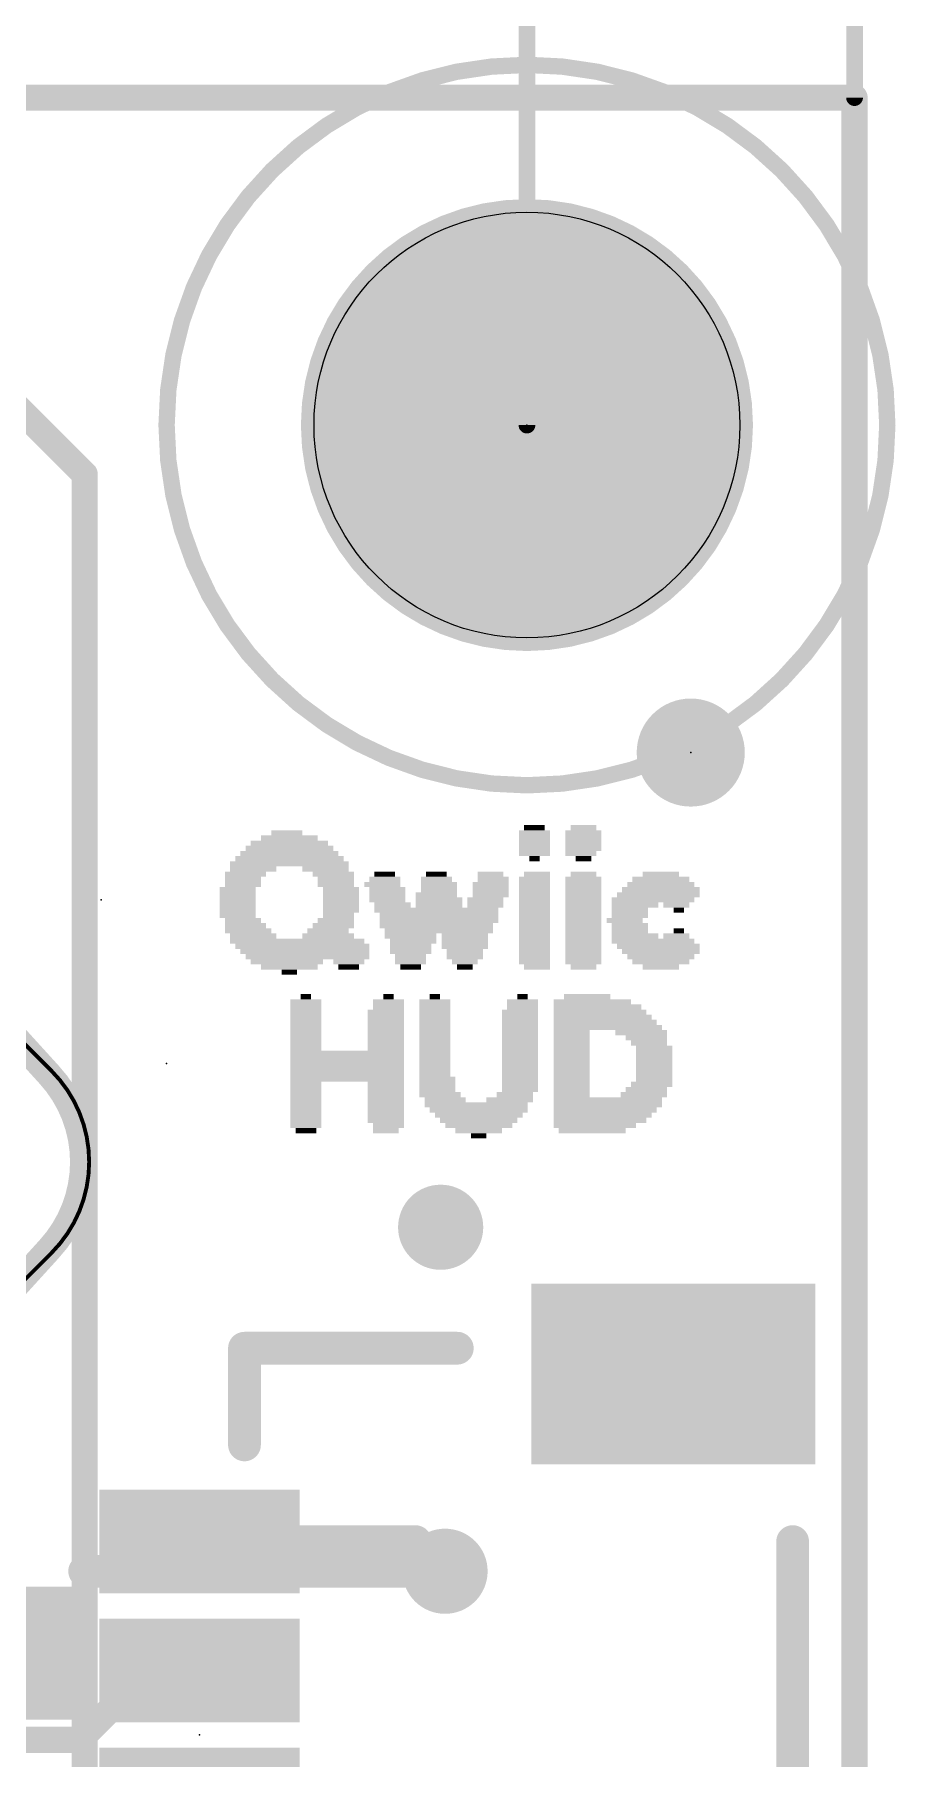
# Model space of a CAD drawing. Extents: x -38 to 69, y -13 to 33.
# Drawn here: x 19.04 to 25.72, y 12.52 to 25.89 of the extents above; entities that cross this region are included whole.
import ezdxf

# ---------------------------------------------------------------- set-up
doc = ezdxf.new("R2010")
doc.units = 0
for name, color, linetype in [('1', 12, 'CONTINUOUS'), ('16', 132, 'CONTINUOUS'), ('18', 110, 'CONTINUOUS'), ('20', 53, 'CONTINUOUS'), ('21', 41, 'CONTINUOUS'), ('23', 53, 'CONTINUOUS'), ('24', 53, 'CONTINUOUS'), ('29', 253, 'CONTINUOUS'), ('30', 253, 'CONTINUOUS'), ('31', 253, 'CONTINUOUS'), ('39', 12, 'CONTINUOUS'), ('47', 253, 'CONTINUOUS'), ('51', 53, 'CONTINUOUS')]:
    doc.layers.add(name, color=color, linetype=linetype)

# ---------------------------------------------------------------- blocks, each defined once
blk = doc.blocks.new('RECT')
blk.add_solid([(-0.5, -0.5), (0.5, -0.5), (-0.5, 0.5), (0.5, 0.5)])
blk = doc.blocks.new('PIE')
at = {"const_width": 0.5}
blk.add_lwpolyline([(0, -0.25, 1), (0, 0.25, 1), (0, -0.25)], format="xyb", dxfattribs=at)
blk = doc.blocks.new('ROUNDV')
at = {"const_width": 0.5}
blk.add_lwpolyline([(0, -0.25, 1), (0, 0.25, 1), (0, -0.25)], format="xyb", dxfattribs=at)

msp = doc.modelspace()

# ---------------------------------------------------------------- linework, layer by layer
at = {"layer": '1'}
for points, const_width in [([(0, 25.4), (25.4, 25.4)], 0.2032), ([(25.4, 25.4), (25.4, 0)], 0.2032), ([(20.32, 14.2), (21.995, 14.2)], 0.254), ([(21.995, 14.2), (22.225, 13.97)], 0.254), ([(19.3929, 12.6619), (19.931, 13.2)], 0.2032), ([(19.931, 13.2), (20.32, 13.2)], 0.2032), ([(18.4531, 12.6619), (19.3929, 12.6619)], 0.2032)]:
    msp.add_lwpolyline(points, dxfattribs=dict(at, const_width=const_width))
for points, const_width in [([(25.4508, 25.4, 1), (25.3492, 25.4)], 0.1016), ([(25.4, 25.3492, 1), (25.4, 25.4508)], 0.1016), ([(20.32, 14.2635, 1), (20.32, 14.1365)], 0.127), ([(22.0399, 14.2449, 1), (21.9501, 14.1551)], 0.127), ([(21.995, 14.1365, 1), (21.995, 14.2635)], 0.127), ([(22.1801, 13.9251, 1), (22.2699, 14.0149)], 0.127), ([(19.931, 13.2508, 1), (19.931, 13.1492)], 0.1016), ([(19.9669, 13.1641, 1), (19.8951, 13.2359)], 0.1016), ([(20.32, 13.1492, 1), (20.32, 13.2508)], 0.1016), ([(19.357, 12.6978, 1), (19.4288, 12.626)], 0.1016), ([(19.3929, 12.6111, 1), (19.3929, 12.7127)], 0.1016)]:
    msp.add_lwpolyline(points, format="xyb", dxfattribs=dict(at, const_width=const_width))
at = {"layer": '16'}
for points, const_width in [([(0, 25.4), (25.4, 25.4)], 0.2032), ([(25.4, 25.4), (25.4, 0)], 0.2032), ([(19.431, 22.479), (17.78, 24.13)], 0.2032), ([(19.431, 13.97), (19.431, 22.479)], 0.2032), ([(22.225, 13.97), (19.431, 13.97)], 0.254), ([(19.431, 13.97), (19.431, 6.604)], 0.2032)]:
    msp.add_lwpolyline(points, dxfattribs=dict(at, const_width=const_width))
for points, const_width in [([(25.4508, 25.4, 1), (25.3492, 25.4)], 0.1016), ([(25.4, 25.3492, 1), (25.4, 25.4508)], 0.1016), ([(19.4818, 22.479, 1), (19.3802, 22.479)], 0.1016), ([(19.3951, 22.4431, 1), (19.4669, 22.5149)], 0.1016), ([(19.431, 14.0335, 1), (19.431, 13.9065)], 0.127), ([(19.4818, 13.97, 1), (19.3802, 13.97)], 0.1016), ([(22.225, 13.9065, 1), (22.225, 14.0335)], 0.127), ([(19.3802, 13.97, 1), (19.4818, 13.97)], 0.1016)]:
    msp.add_lwpolyline(points, format="xyb", dxfattribs=dict(at, const_width=const_width))
at = {"layer": '20', "const_width": 0.2032}
for points in [[(0, 25.4), (25.4, 25.4)], [(25.4, 25.4), (25.4, 0)]]:
    msp.add_lwpolyline(points, dxfattribs=at)
at = {"layer": '20', "const_width": 0.1016}
for points in [[(25.4508, 25.4, 1), (25.3492, 25.4)], [(25.4, 25.3492, 1), (25.4, 25.4508)]]:
    msp.add_lwpolyline(points, format="xyb", dxfattribs=at)
at = {"layer": '20'}
msp.add_circle((22.86, 22.86), 1.651, dxfattribs=at)
at = {"layer": '21'}
for points, const_width in [([(19.1539, 17.8233), (18.68, 18.345)], 0.2032), ([(18.68, 15.945), (19.1539, 16.4667)], 0.2032), ([(20.67, 14.95), (20.67, 15.7)], 0.254), ([(20.67, 15.7), (22.32, 15.7)], 0.254), ([(24.92, 11.2), (24.92, 14.2)], 0.254)]:
    msp.add_lwpolyline(points, dxfattribs=dict(at, const_width=const_width))
for points, const_width in [([(19.1539, 16.4667, 0.391), (19.1539, 17.8233)], 0.2032), ([(19.1912, 17.8578, 1), (19.1166, 17.7888)], 0.1016), ([(19.1163, 17.7891, 1), (19.1915, 17.8575)], 0.1016), ([(19.1166, 16.5012, 1), (19.1912, 16.4322)], 0.1016), ([(19.1915, 16.4325, 1), (19.1163, 16.5009)], 0.1016), ([(20.7335, 15.7, 1), (20.6065, 15.7)], 0.127), ([(20.67, 15.7635, 1), (20.67, 15.6365)], 0.127), ([(22.32, 15.6365, 1), (22.32, 15.7635)], 0.127), ([(20.6065, 14.95, 1), (20.7335, 14.95)], 0.127), ([(24.9835, 14.2, 1), (24.8565, 14.2)], 0.127)]:
    msp.add_lwpolyline(points, format="xyb", dxfattribs=dict(at, const_width=const_width))
at = {"layer": '23'}
for p in [(22.86, 22.86), (24.13, 20.32), (19.558, 19.177), (20.066, 17.907), (20.32, 12.7)]:
    msp.add_point(p, dxfattribs=at)
at = {"layer": '24'}
msp.add_point((24.13, 20.32), dxfattribs=at)
at = {"layer": '29', "const_width": 1.7526}
msp.add_lwpolyline([(22.86, 21.9837, 1), (22.86, 23.7363, 1), (22.86, 21.9837)], format="xyb", dxfattribs=at)
at = {"layer": '30', "const_width": 1.7526}
msp.add_lwpolyline([(22.86, 21.9837, 1), (22.86, 23.7363, 1), (22.86, 21.9837)], format="xyb", dxfattribs=at)
at = {"layer": '39', "const_width": 0.127}
msp.add_lwpolyline([(22.86, 20.066, 1), (22.86, 25.654, 1), (22.86, 20.066)], format="xyb", dxfattribs=at)
at = {"layer": '47', "const_width": 0.13}
for points in [[(25.4, 25.4), (25.4, 32.43)], [(22.86, 22.86), (22.86, 28.62)]]:
    msp.add_lwpolyline(points, dxfattribs=at)
at = {"layer": '47', "const_width": 0.065}
for points in [[(25.3675, 25.4, 1), (25.4325, 25.4)], [(22.8275, 22.86, 1), (22.8925, 22.86)]]:
    msp.add_lwpolyline(points, format="xyb", dxfattribs=at)
at = {"layer": '51', "const_width": 0.03}
for points in [[(19.1729, 17.8521), (18.38, 18.645)], [(18.38, 15.645), (19.1729, 16.4379)]]:
    msp.add_lwpolyline(points, dxfattribs=at)
at = {"layer": '51'}
for points, const_width in [([(19.1729, 16.4379, 0.4142), (19.1729, 17.8521)], 0.03), ([(19.1782, 17.8574, 1), (19.1676, 17.8468)], 0.015), ([(19.1676, 17.8468, 1), (19.1782, 17.8574)], 0.015), ([(19.1676, 16.4432, 1), (19.1782, 16.4326)], 0.015), ([(19.1782, 16.4326, 1), (19.1676, 16.4432)], 0.015)]:
    msp.add_lwpolyline(points, format="xyb", dxfattribs=dict(at, const_width=const_width))

# ---------------------------------------------------------------- block references
at = {"layer": '1'}
for name, p, xscale, yscale in [('PIE', (24.13, 20.32), 0.635, 0.635), ('RECT', (18.93, 13.335), 0.63, 0.83)]:
    msp.add_blockref(name, p, dxfattribs=dict(at, xscale=xscale, yscale=yscale))
at = {"layer": '1', "rotation": 90}
for p, xscale, yscale in [((23.995, 15.5), 1.2, 2), ((20.32, 14.2), 0.6, 1.35), ((20.32, 13.2), 0.6, 1.35)]:
    msp.add_blockref('RECT', p, dxfattribs=dict(at, xscale=xscale, yscale=yscale))
at = {"layer": '16', "xscale": 0.635, "yscale": 0.635}
msp.add_blockref('PIE', (24.13, 20.32), dxfattribs=at)
at = {"layer": '18', "xscale": 0.6604, "yscale": 0.6604}
for p in [(22.191, 16.638), (22.191, 16.638), (22.225, 13.97), (22.225, 13.97)]:
    msp.add_blockref('ROUNDV', p, dxfattribs=at)
at = {"layer": '21', "yscale": 0.04}
for p, xscale in [((21.018, 19.657), 0.44), ((20.998, 19.697), 0.24), ((22.918, 19.697), 0.24), ((22.918, 19.657), 0.24), ((22.918, 19.737), 0.16), ((23.298, 19.697), 0.28), ((23.298, 19.657), 0.28), ((23.298, 19.737), 0.2), ((21.018, 19.537), 0.76), ((21.018, 19.577), 0.68), ((21.018, 19.617), 0.6), ((22.918, 19.617), 0.24), ((22.918, 19.577), 0.24), ((22.918, 19.537), 0.24), ((23.298, 19.617), 0.28), ((23.298, 19.577), 0.28), ((23.278, 19.537), 0.24), ((20.678, 19.377), 0.32), ((21.018, 19.457), 0.92), ((20.738, 19.417), 0.36), ((21.018, 19.497), 0.84), ((21.298, 19.417), 0.36), ((21.358, 19.377), 0.32), ((21.758, 19.377), 0.16), ((22.158, 19.377), 0.16), ((22.578, 19.377), 0.2), ((22.938, 19.377), 0.2), ((22.918, 19.497), 0.08), ((23.298, 19.377), 0.2), ((23.298, 19.497), 0.12), ((23.898, 19.377), 0.28), ((20.618, 19.257), 0.28), ((20.658, 19.337), 0.28), ((20.658, 19.297), 0.28), ((21.378, 19.337), 0.28), ((21.378, 19.297), 0.28), ((21.418, 19.257), 0.28), ((21.738, 19.297), 0.28), ((21.758, 19.337), 0.24), ((21.778, 19.257), 0.28), ((22.158, 19.337), 0.24), ((22.178, 19.297), 0.28), ((22.178, 19.257), 0.28), ((22.578, 19.297), 0.28), ((22.578, 19.257), 0.28), ((22.598, 19.337), 0.24), ((22.918, 19.337), 0.24), ((22.918, 19.297), 0.24), ((22.918, 19.257), 0.24), ((23.298, 19.337), 0.28), ((23.298, 19.297), 0.28), ((23.298, 19.257), 0.28), ((23.898, 19.257), 0.6), ((23.898, 19.297), 0.52), ((23.898, 19.337), 0.44), ((20.618, 19.217), 0.28), ((20.618, 19.177), 0.28), ((20.618, 19.137), 0.28), ((21.418, 19.217), 0.28), ((21.418, 19.177), 0.28), ((21.418, 19.137), 0.28), ((21.778, 19.217), 0.28), ((21.778, 19.177), 0.28), ((21.818, 19.137), 0.28), ((22.158, 19.217), 0.32), ((22.178, 19.177), 0.36), ((22.178, 19.137), 0.36), ((22.538, 19.177), 0.28), ((22.538, 19.137), 0.28), ((22.578, 19.217), 0.28), ((22.918, 19.217), 0.24), ((22.918, 19.177), 0.24), ((22.918, 19.137), 0.24), ((23.298, 19.217), 0.28), ((23.298, 19.177), 0.28), ((23.298, 19.137), 0.28), ((23.838, 19.177), 0.64), ((23.698, 19.137), 0.36), ((23.878, 19.217), 0.64), ((24.018, 19.137), 0.2), ((20.618, 19.097), 0.28), ((20.618, 19.057), 0.28), ((20.658, 19.017), 0.28), ((20.678, 18.977), 0.32), ((21.358, 18.977), 0.32), ((21.378, 19.017), 0.28), ((21.418, 19.097), 0.28), ((21.398, 19.057), 0.24), ((22.158, 19.097), 0.96), ((22.178, 19.057), 0.92), ((22.178, 19.017), 0.92), ((22.158, 18.977), 0.88), ((22.918, 19.097), 0.24), ((22.918, 19.057), 0.24), ((22.918, 19.017), 0.24), ((22.918, 18.977), 0.24), ((23.298, 19.097), 0.28), ((23.298, 19.057), 0.28), ((23.298, 19.017), 0.28), ((23.298, 18.977), 0.28), ((23.618, 19.017), 0.28), ((23.658, 19.097), 0.28), ((23.658, 19.057), 0.28), ((23.658, 18.977), 0.28), ((24.038, 19.097), 0.08), ((20.698, 18.937), 0.36), ((20.738, 18.897), 0.36), ((21.078, 18.857), 1.04), ((21.318, 18.897), 0.4), ((21.318, 18.937), 0.32), ((22.178, 18.937), 0.84), ((21.958, 18.897), 0.4), ((21.978, 18.857), 0.36), ((22.378, 18.897), 0.36), ((22.378, 18.857), 0.36), ((22.918, 18.937), 0.24), ((22.918, 18.897), 0.24), ((22.918, 18.857), 0.24), ((23.298, 18.937), 0.28), ((23.298, 18.897), 0.28), ((23.298, 18.857), 0.28), ((23.658, 18.937), 0.28), ((23.698, 18.897), 0.36), ((23.838, 18.857), 0.64), ((24.018, 18.897), 0.2), ((24.038, 18.937), 0.08), ((21.118, 18.817), 1.04), ((21.158, 18.737), 0.96), ((21.958, 18.817), 0.32), ((21.958, 18.777), 0.32), ((21.958, 18.737), 0.24), ((22.378, 18.817), 0.36), ((22.378, 18.777), 0.28), ((22.378, 18.737), 0.28), ((22.918, 18.817), 0.24), ((22.918, 18.777), 0.24), ((22.918, 18.737), 0.24), ((23.298, 18.817), 0.28), ((23.298, 18.777), 0.28), ((23.298, 18.737), 0.28), ((23.878, 18.817), 0.64), ((23.898, 18.777), 0.6), ((23.898, 18.737), 0.52), ((20.998, 18.697), 0.56), ((21.018, 18.657), 0.44), ((21.018, 18.617), 0.12), ((21.478, 18.697), 0.24), ((21.478, 18.657), 0.16), ((21.958, 18.697), 0.24), ((21.958, 18.657), 0.16), ((22.378, 18.697), 0.2), ((22.378, 18.657), 0.12), ((22.918, 18.697), 0.24), ((22.938, 18.657), 0.2), ((23.298, 18.697), 0.28), ((23.298, 18.657), 0.2), ((23.898, 18.697), 0.44), ((23.898, 18.657), 0.28), ((21.146, 18.387), 0.24), ((21.146, 18.347), 0.24), ((21.146, 18.307), 0.24), ((21.146, 18.427), 0.08), ((21.766, 18.307), 0.28), ((21.786, 18.387), 0.24), ((21.786, 18.347), 0.24), ((21.786, 18.427), 0.08), ((22.146, 18.387), 0.24), ((22.146, 18.347), 0.24), ((22.146, 18.307), 0.24), ((22.146, 18.427), 0.08), ((22.806, 18.307), 0.28), ((22.826, 18.387), 0.24), ((22.826, 18.347), 0.24), ((22.826, 18.427), 0.08), ((23.366, 18.387), 0.6), ((23.406, 18.347), 0.68), ((23.426, 18.307), 0.72), ((23.326, 18.427), 0.36), ((21.146, 18.267), 0.24), ((21.146, 18.227), 0.24), ((21.146, 18.187), 0.24), ((21.766, 18.267), 0.28), ((21.766, 18.227), 0.28), ((21.766, 18.187), 0.28), ((22.146, 18.267), 0.24), ((22.146, 18.227), 0.24), ((22.146, 18.187), 0.24), ((22.806, 18.267), 0.28), ((22.806, 18.227), 0.28), ((22.806, 18.187), 0.28), ((23.446, 18.267), 0.76), ((23.466, 18.227), 0.8), ((23.486, 18.187), 0.84), ((21.146, 18.147), 0.24), ((21.146, 18.107), 0.24), ((21.146, 18.067), 0.24), ((21.766, 18.147), 0.28), ((21.766, 18.107), 0.28), ((21.766, 18.067), 0.28), ((22.146, 18.147), 0.24), ((22.146, 18.107), 0.24), ((22.146, 18.067), 0.24), ((22.806, 18.147), 0.28), ((22.806, 18.107), 0.28), ((22.806, 18.067), 0.28), ((23.206, 18.147), 0.28), ((23.206, 18.107), 0.28), ((23.206, 18.067), 0.28), ((23.746, 18.147), 0.4), ((23.786, 18.107), 0.32), ((23.806, 18.067), 0.28), ((21.146, 18.027), 0.24), ((21.466, 17.987), 0.88), ((21.466, 17.947), 0.88), ((21.466, 17.907), 0.88), ((21.766, 18.027), 0.28), ((22.146, 18.027), 0.24), ((22.146, 17.987), 0.24), ((22.146, 17.947), 0.24), ((22.146, 17.907), 0.24), ((22.806, 18.027), 0.28), ((22.806, 17.987), 0.28), ((22.806, 17.947), 0.28), ((22.806, 17.907), 0.28), ((23.206, 18.027), 0.28), ((23.206, 17.987), 0.28), ((23.206, 17.947), 0.28), ((23.206, 17.907), 0.28), ((23.846, 18.027), 0.28), ((23.846, 17.987), 0.28), ((23.846, 17.947), 0.28), ((23.846, 17.907), 0.28), ((21.466, 17.867), 0.88), ((21.466, 17.827), 0.88), ((21.466, 17.787), 0.88), ((22.146, 17.867), 0.24), ((22.146, 17.827), 0.24), ((22.166, 17.787), 0.28), ((22.806, 17.867), 0.28), ((22.806, 17.827), 0.28), ((22.806, 17.787), 0.28), ((23.206, 17.867), 0.28), ((23.206, 17.827), 0.28), ((23.206, 17.787), 0.28), ((23.846, 17.867), 0.28), ((23.846, 17.827), 0.28), ((23.846, 17.787), 0.28), ((21.146, 17.747), 0.24), ((21.146, 17.707), 0.24), ((21.146, 17.667), 0.24), ((21.766, 17.747), 0.28), ((21.766, 17.707), 0.28), ((21.766, 17.667), 0.28), ((22.166, 17.747), 0.28), ((22.166, 17.707), 0.28), ((22.186, 17.667), 0.32), ((22.766, 17.667), 0.28), ((22.806, 17.747), 0.28), ((22.806, 17.707), 0.28), ((23.206, 17.747), 0.28), ((23.206, 17.707), 0.28), ((23.206, 17.667), 0.28), ((23.766, 17.667), 0.36), ((23.786, 17.707), 0.32), ((23.826, 17.747), 0.32), ((21.146, 17.627), 0.24), ((21.146, 17.587), 0.24), ((21.146, 17.547), 0.24), ((21.146, 17.507), 0.24), ((21.766, 17.627), 0.28), ((21.766, 17.587), 0.28), ((21.766, 17.547), 0.28), ((21.766, 17.507), 0.28), ((22.226, 17.627), 0.32), ((22.466, 17.587), 0.8), ((22.486, 17.547), 0.76), ((22.486, 17.507), 0.68), ((22.726, 17.627), 0.36), ((23.486, 17.627), 0.84), ((23.486, 17.587), 0.84), ((23.466, 17.547), 0.8), ((23.446, 17.507), 0.76), ((21.146, 17.467), 0.24), ((21.146, 17.427), 0.24), ((21.146, 17.387), 0.16), ((21.766, 17.467), 0.28), ((21.786, 17.427), 0.24), ((21.766, 17.387), 0.2), ((22.486, 17.467), 0.6), ((22.486, 17.427), 0.52), ((22.486, 17.387), 0.36), ((23.426, 17.467), 0.72), ((23.386, 17.427), 0.64), ((23.366, 17.387), 0.52), ((22.486, 17.347), 0.12)]:
    msp.add_blockref('RECT', p, dxfattribs=dict(at, xscale=xscale))
msp.add_blockref('RECT', (21.138, 18.777), dxfattribs=at)
at = {"layer": '29'}
for name, p, xscale, yscale in [('PIE', (24.13, 20.32), 0.8382, 0.8382), ('RECT', (18.93, 13.335), 0.8332, 1.0332)]:
    msp.add_blockref(name, p, dxfattribs=dict(at, xscale=xscale, yscale=yscale))
at = {"layer": '29', "rotation": 90}
for p, xscale, yscale in [((23.995, 15.5), 1.4032, 2.2032), ((20.32, 14.2), 0.8032, 1.5532), ((20.32, 13.2), 0.8032, 1.5532), ((20.32, 12.2), 0.8032, 1.5532)]:
    msp.add_blockref('RECT', p, dxfattribs=dict(at, xscale=xscale, yscale=yscale))
at = {"layer": '30', "xscale": 0.8382, "yscale": 0.8382}
msp.add_blockref('PIE', (24.13, 20.32), dxfattribs=at)
at = {"layer": '31', "rotation": 90}
for p, xscale, yscale in [((23.995, 15.5), 1.2, 2), ((20.32, 14.2), 0.6, 1.35), ((20.32, 13.2), 0.6, 1.35)]:
    msp.add_blockref('RECT', p, dxfattribs=dict(at, xscale=xscale, yscale=yscale))
at = {"layer": '31', "xscale": 0.63, "yscale": 0.83}
msp.add_blockref('RECT', (18.93, 13.335), dxfattribs=at)

doc.saveas('drawing.dxf')
